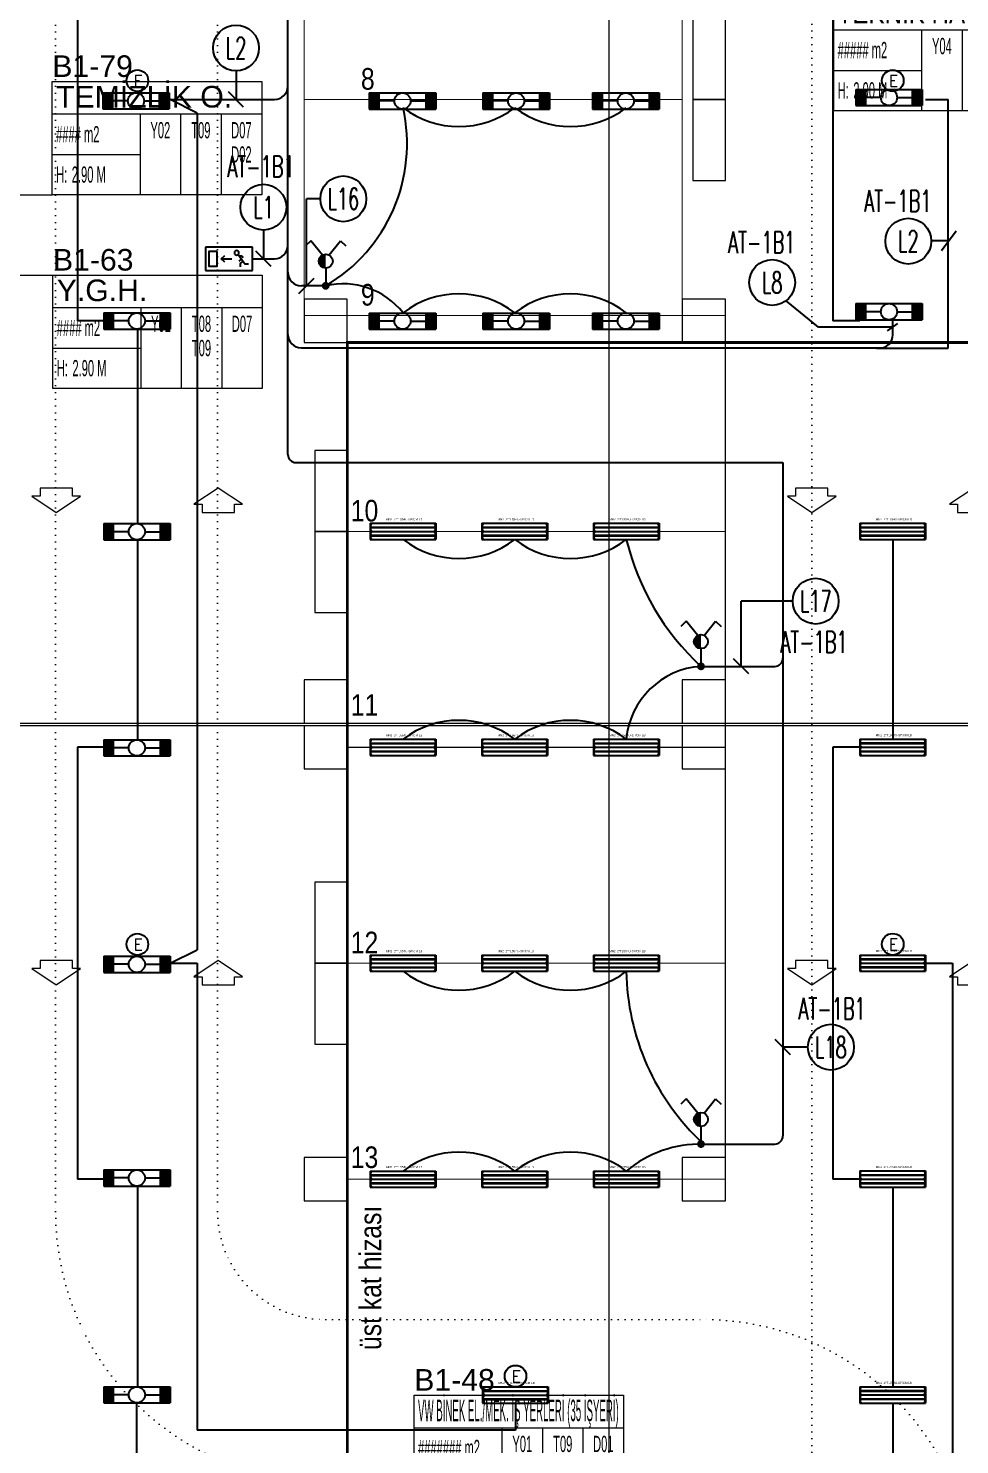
# Model space of a CAD drawing. Header units: metres. Extents: x -13316 to 152404, y -3899 to 30226.
# Drawn here: x 57370 to 59094, y 4668 to 7292 of the extents above; entities that cross this region are included whole.
import ezdxf
from ezdxf.enums import TextEntityAlignment as Align

# ---------------------------------------------------------------- set-up
doc = ezdxf.new("R2010")
doc.units = ezdxf.units.M
doc.header["$LTSCALE"] = 100
doc.header["$MEASUREMENT"] = 0
doc.header["$PDMODE"] = 1
doc.linetypes.add('DOT2', pattern=[0.125, 0, -0.125])
doc.linetypes.add('HIDDEN', pattern=[0.375, 0.25, -0.125])
doc.layers.get('0').update_dxf_attribs({"color": 9, "lineweight": 9})
for name, color, linetype, lineweight in [('01', 9, 'Continuous', 9), ('05', 9, 'Continuous', 9), ('06D', 9, 'Continuous', 9), ('20', 9, 'DOT2', 9), ('21', 9, 'Continuous', 9), ('21_mahal200', 9, 'Continuous', 9), ('25', 9, 'Continuous', 9), ('E-1x36 W SIVAÜSTÜ FLUORESAN ARMATÜR (ETANŞ)', 7, 'Continuous', 30), ('E-1x8 W ACİL ÇIKIŞ ARMATÜRÜ (TİP1)', 7, 'Continuous', 30), ('E-2x36 W SIVAÜSTÜ FLUORESAN ARMATÜR (ETANŞ)', 7, 'Continuous', 30), ('E-2x54 W SIVAÜSTÜ FLUORESAN YÜKSEK TAVAN ARMATÜRÜ', 7, 'Continuous', 30), ('E-ACİL AYDINLATMA KİTİ', 7, 'Continuous', 30), ('E-KABLO', 7, 'Continuous', 30), ('E-KOMÜTATÖR ANAHTAR (ETANŞ)', 7, 'Continuous', 30), ('E-LINYE', 7, 'Continuous', 30)]:
    doc.layers.add(name, color=color, linetype=linetype, lineweight=lineweight)
doc.styles.add('Arial', font='arial.ttf', dxfattribs={"height": 2.5})
doc.styles.add('E-YAZI', font='txttw.shx')
doc.styles.add('MuuM_TEXT-STANDART', font='ARIALN.TTF')
doc.dimstyles.new('MuuM_DIM200', dxfattribs={"dimscale": 20, "dimtxt": 2, "dimasz": 1, "dimexe": 1, "dimexo": 1, "dimgap": 1, "dimtad": 1, "dimdec": 1, "dimrnd": 0.5, "dimdsep": 46, "dimtxsty": 'MuuM_TEXT-STANDART', "dimblk": 'ARCHTICK', "dimcen": 0, "dimdle": 0.15, "dimclrd": 256, "dimclre": 256, "dimclrt": 256, "dimadec": 0, "dimazin": 0, "dimtfac": 5, "dimtdec": 1, "dimtix": 1, "dimtmove": 2, "dimatfit": 3, "dimldrblk": 'DOT', "dimfxl": 3, "dimfxlon": 1, "dimtolj": 1, "dimlwd": -1, "dimlwe": -1, "dimarcsym": 0})

# ---------------------------------------------------------------- blocks, each defined once
blk = doc.blocks.new('2x54 W SIVAÜSTÜ FLUORESAN YÜKSEK TAVAN ARMATÜRÜ')
at = {"layer": 'E-2x54 W SIVAÜSTÜ FLUORESAN YÜKSEK TAVAN ARMATÜRÜ', "color": 4}
for p, q in [((-60.8, 15), (-60.8, -15)), ((-60.8, 15), (60.8, 15)), ((-60, 0), (-15, 0)), ((15, 0), (60, 0)), ((60.8, 15), (60.8, 0)), ((60.8, 0), (60.8, -15)), ((-60.8, -15), (60.8, -15))]:
    blk.add_line(p, q, dxfattribs=at)
at = {"layer": 'E-2x54 W SIVAÜSTÜ FLUORESAN YÜKSEK TAVAN ARMATÜRÜ', "color": 7}
for p, q in [((-60.8, 0), (60.8, 0)), ((-59.3, 8), (59.3, 8)), ((-59.2, 7), (59.4, 7)), ((-59.3, -7), (59.3, -7)), ((-59.2, -8), (59.4, -8))]:
    blk.add_line(p, q, dxfattribs=at)
for centre in [(-59.2, 7.6), (-59.2, 7.3), (59.4, 7.6), (59.4, 7.3), (-59.2, -7.4), (-59.2, -7.7), (59.4, -7.4), (59.4, -7.7)]:
    blk.add_circle(centre, 0.11, dxfattribs=at)
for centre, radius, start, end in [((-48.7, 7.5), 12.1, 141.86, 218.14), ((-59.1, 7.5), 0.515, 106.8674, 266.7612), ((-59.3, 7.5), 0.519, 289.2244, 84.4042), ((48.7, 7.5), 12.1, 321.86, 38.14), ((59.5, 7.5), 0.515, 106.8674, 266.7612), ((59.3, 7.5), 0.519, 289.2244, 84.4042), ((-48.7, -7.5), 12.1, 141.86, 218.14), ((-59.1, -7.5), 0.515, 106.8674, 266.7612), ((-59.3, -7.5), 0.519, 289.2244, 84.4042), ((48.7, -7.5), 12.1, 321.86, 38.14), ((59.5, -7.5), 0.515, 106.8674, 266.7612), ((59.3, -7.5), 0.519, 289.2244, 84.4042)]:
    blk.add_arc(centre, radius, start, end, dxfattribs=at)
at = {"layer": 'E-2x54 W SIVAÜSTÜ FLUORESAN YÜKSEK TAVAN ARMATÜRÜ', "color": 7, "style": 'Arial'}
blk.add_text('MN2  2*TL554U-SP/CM LB', height=3.951, dxfattribs=at).set_placement((-31.6, 20.4))
blk = doc.blocks.new('100_KOMÜTATÖR ANAHTAR (ETANŞ)')
at = {"layer": 'E-KOMÜTATÖR ANAHTAR (ETANŞ)', "color": 4}
for p, q in [((-1.7, 5.22), (-2.33, 4.62)), ((-0.37, 3.56), (-1.7, 5.22)), ((0.37, 3.56), (1.7, 5.22)), ((1.7, 5.22), (2.33, 4.62)), ((0, 2.05), (0, 0))]:
    blk.add_line(p, q, dxfattribs=at)
at = {"layer": 'E-KOMÜTATÖR ANAHTAR (ETANŞ)', "color": 4, "const_width": 0.81}
blk.add_lwpolyline([(0, 3.27, 0.414214), (-0.41, 2.86, 0.414214), (0, 2.46, 0.414214)], format="xyb", dxfattribs=at)
at = {"layer": 'E-KOMÜTATÖR ANAHTAR (ETANŞ)', "color": 4}
blk.add_circle((0, 2.86), 0.81, dxfattribs=at)
blk = doc.blocks.new('100_ACİL AYDINLATMA KİTİ')
at = {"layer": 'E-ACİL AYDINLATMA KİTİ', "color": 3}
blk.add_circle((0, 0), 1.25, dxfattribs=at)
at = {"layer": 'E-ACİL AYDINLATMA KİTİ', "color": 3, "style": 'E-YAZI'}
blk.add_text('E', height=1.34, dxfattribs=at).set_placement((-0.45, -0.69))
blk = doc.blocks.new('100_1x8 W ACİL ÇIKIŞ ARMATÜRÜ (TİP1)')
at = {"layer": 'E-1x8 W ACİL ÇIKIŞ ARMATÜRÜ (TİP1)', "color": 4}
for p, q in [((-3.4, 3.4), (3.4, 3.4)), ((-3.4, 0), (-3.4, 3.4)), ((3.4, 3.4), (3.4, 0)), ((3.4, 0), (-3.4, 0))]:
    blk.add_line(p, q, dxfattribs=at)
at = {"layer": 'E-1x8 W ACİL ÇIKIŞ ARMATÜRÜ (TİP1)', "color": 1}
for p, q in [((-1.31, 2.32), (-2.33, 0.94)), ((-1.88, 2.13), (-2.07, 1.87)), ((-1.45, 2.13), (-1.88, 2.13)), ((1.11, 1.71), (0.62, 2.2)), ((-2.82, 0.94), (-2.33, 0.94)), ((-1.61, 1.01), (-2.04, 1.33)), ((-1.48, 1.38), (-1.82, 1.63)), ((-1.61, 1.01), (-1.61, 0.52)), ((1.11, 1.71), (-0.43, 1.71)), ((0.62, 1.21), (1.11, 1.7))]:
    blk.add_line(p, q, dxfattribs=at)
blk.add_lwpolyline([(1.71, 2.78), (2.92, 2.78), (2.92, 0.62), (1.71, 0.62)], close=True, dxfattribs=at)
blk.add_circle((-1.11, 2.57), 0.32, dxfattribs=at)
blk = doc.blocks.new('100_2x36 W SIVAÜSTÜ FLUORESAN ARMATÜR (ETANŞ)')
at = {"layer": 'E-2x36 W SIVAÜSTÜ FLUORESAN ARMATÜR (ETANŞ)', "color": 4}
for p, q in [((-6.15, 1.5), (6.15, 1.5)), ((-6.15, 1.5), (-6.15, -1.5)), ((-1.5, 0), (-6.15, 0)), ((1.5, 0), (6.15, 0)), ((6.15, 1.5), (6.15, -1.5)), ((-6.15, -1.5), (6.15, -1.5))]:
    blk.add_line(p, q, dxfattribs=at)
blk.add_circle((0, 0), 1.5, dxfattribs=at)
for points in [[(-4.15, 1.5), (-4.15, -1.5), (-6.15, 1.5), (-6.15, -1.5)], [(4.15, 1.5), (4.15, -1.5), (6.15, 1.5), (6.15, -1.5)]]:
    blk.add_solid(points, dxfattribs=at)
blk = doc.blocks.new('p-kolon_80x80')
blk.add_lwpolyline([(-40, -40), (40, -40), (40, 40), (-40, 40)], close=True)
blk = doc.blocks.new('1.bod.mimari.elk')
at = {"layer": '01'}
for p in [(1600, -2200), (2300, -2200), (1600, -2905), (2300, -2905), (1600, -2990), (2300, -2990), (1600, -3790), (2300, -3790)]:
    blk.add_blockref('p-kolon_80x80', p, dxfattribs=at)
blk = doc.blocks.new('p-işyeri')
at = {"color": 0, "const_width": 2}
blk.add_lwpolyline([(200, 0), (200, 700), (-200, 700), (-200, 0)], close=True, dxfattribs=at)
blk = doc.blocks.new('p-dilatasyon yeri')
at = {"layer": '06D'}
for points in [[(0, 5685), (5355, 5685)], [(5355, 5680), (0, 5680)]]:
    blk.add_lwpolyline(points, dxfattribs=at)
blk = doc.blocks.new('_ArchTick')
at = {"color": 0, "linetype": 'ByBlock', "const_width": 0.15}
blk.add_lwpolyline([(-0.5, -0.5), (0.5, 0.5)], dxfattribs=at)
blk = doc.blocks.new('*D707')
at = {"layer": '25', "transparency": 16777216}
for p, q in [((92079.7, 5767), (92003.8, 5767)), ((92023.8, -1056), (92023.8, 5770)), ((92079.7, -1053), (92003.8, -1053))]:
    blk.add_line(p, q, dxfattribs=at)
at = {"layer": '25', "transparency": 16777216, "xscale": 20, "yscale": 20, "zscale": 20}
for p, rotation in [((92023.8, 5767), 90), ((92023.8, -1053), 270)]:
    blk.add_blockref('_ArchTick', p, dxfattribs=dict(at, rotation=rotation))
at = {"layer": '25', "transparency": 16777216, "insert": (91978.3, 2247.9), "char_height": 50, "attachment_point": 5, "rotation": 90, "style": 'MuuM_TEXT-STANDART'}
blk.add_mtext('\\A1;6820', dxfattribs=at)
blk = doc.blocks.new('_Dot')
at = {"color": 0, "linetype": 'ByBlock', "lineweight": -2}
blk.add_line((-0.5, 0), (-1, 0), dxfattribs=at)
at = {"color": 0, "linetype": 'ByBlock', "const_width": 0.5}
blk.add_lwpolyline([(-0.25, 0, 1), (0.25, 0, 1)], format="xyb", close=True, dxfattribs=at)
blk = doc.blocks.new('0_arrow1')
at = {"linetype": 'ByBlock', "lineweight": -2}
blk.add_lwpolyline([(15, -22.5), (-15, -22.5), (-15, -15), (-22.5, -15), (0, 0), (22.5, -15), (15, -15)], close=True, dxfattribs=at)
blk.add_point((0, 0))
blk = doc.blocks.new('p-birim')
blk.add_lwpolyline([(0, 0), (1, 0), (1, 1), (0, 1)], close=True)
blk = doc.blocks.new('0_roomno2')
blk.add_lwpolyline([(19.38, -10.5), (0, -10.5), (0, 0), (19.38, 0)], close=True)
for points in [[(0, -3), (19.38, -3)], [(8.12, -3), (8.12, -10.5)], [(11.88, -3), (11.88, -10.5)], [(15.62, -3), (15.62, -10.5)], [(0, -6.75), (8.12, -6.75)]]:
    blk.add_lwpolyline(points)
at = {"style": 'MuuM_TEXT-STANDART', "width": 0.6}
blk.add_text('H:', height=1.5, dxfattribs=at).set_placement((0.35, -8.61), align=Align.MIDDLE_LEFT)
at = {"style": 'Arial'}
blk.add_attdef('ODANO', (0, 1.17), '', height=2, dxfattribs=at)
blk.add_attdef('MEKANADI', text='', height=2, dxfattribs=at).set_placement((0.35, -3), align=Align.BOTTOM_LEFT)
at = {"style": 'MuuM_TEXT-STANDART', "width": 0.6}
for tag, p in [('YER01', (10, -4.5)), ('TAVAN01', (13.75, -4.5)), ('DUVAR01', (17.5, -4.5)), ('YER02', (10, -6.75)), ('TAVAN02', (13.75, -6.75)), ('DUVAR02', (17.5, -6.75)), ('YER03', (10, -9)), ('TAVAN03', (13.75, -9)), ('DUVAR03', (17.5, -9))]:
    blk.add_attdef(tag, text='', height=1.5, dxfattribs=at).set_placement(p, align=Align.MIDDLE_CENTER)
for tag, p in [('M2', (0.35, -4.88)), ('TEMIZTAVANYUKSEKLIGI', (1.8, -8.61))]:
    blk.add_attdef(tag, text='', height=1.5, dxfattribs=at).set_placement(p, align=Align.MIDDLE_LEFT)
blk = doc.blocks.new('1.bod.mimari1.elk')
at = {"layer": '06D', "linetype": 'DOT2'}
for points in [[(1100, -1400), (1100, -3850, 0.4142136), (1600, -4350), (2300, -4350)], [(1400, -1400), (1400, -3850, 0.4142136), (1600, -4050)], [(2500, -1650), (2500, -7740, 0.4142136), (3100, -8340), (12425, -8340)]]:
    blk.add_lwpolyline(points, format="xyb", dxfattribs=at)
blk.add_lwpolyline([(1600, -4050), (2300, -4050)], dxfattribs=at)
blk.add_arc((2300, -4550), 500, 0, 90, dxfattribs=at)
at = {"layer": '20', "ltscale": 2, "const_width": 5}
blk.add_lwpolyline([(860, -7830), (1640, -7830), (1640, -4630), (1640, -4630), (1640, -3830), (1640, -3830), (1640, -2240), (3740, -2240), (3740, -1723.58)], dxfattribs=at)
blk.add_blockref('p-dilatasyon yeri', (0, -8630))
at = {"layer": '05', "xscale": 60.00000000000003, "yscale": 150}
for p in [(2280, -1790), (2280, -1940), (1580, -2590), (1580, -2740), (1580, -3390), (1580, -3540)]:
    blk.add_blockref('p-birim', p, dxfattribs=at)
at = {"layer": '06D', "color": 89, "linetype": 'HIDDEN', "true_color": 0x2e4d23, "rotation": 90}
for p in [(2260, -1590), (2260, -1990), (2340, -2390), (2340, -2790), (2340, -3190), (2340, -3590)]:
    blk.add_blockref('p-işyeri', p, dxfattribs=at)
at = {"layer": '06D', "xscale": -2, "yscale": 2, "zscale": 2, "rotation": 180}
for p in [(1101.16, -2554.68), (2500, -2554.68), (1101.16, -3430), (2500, -3430)]:
    blk.add_blockref('0_arrow1', p, dxfattribs=at)
at = {"layer": '06D', "xscale": -2, "yscale": 2, "zscale": 2}
for p in [(1401.16, -2509.68), (2800, -2509.68), (1401.16, -3385), (2800, -3385)]:
    blk.add_blockref('0_arrow1', p, dxfattribs=at)
at = {"layer": '21_mahal200'}
ref = blk.add_blockref('0_roomno2', (2540.94, -1600.8), dxfattribs=dict(at, xscale=20, yscale=20, zscale=20))
ref.add_attrib('ODANO', 'B1-02', (2540.94, -1592.16), dxfattribs={"layer": '0', "height": 40, "style": 'Arial'})
ref.add_attrib('MEKANADI', 'TEKNİK HACİM', dxfattribs={"layer": '0', "height": 40, "style": 'Arial', "width": 0.8}).set_placement((2547.94, -1660.8), align=Align.BOTTOM_LEFT)
ref.add_attrib('M2', '##### m2', dxfattribs={"layer": '0', "height": 30, "style": 'MuuM_TEXT-STANDART', "width": 0.6}).set_placement((2547.94, -1698.3), align=Align.MIDDLE_LEFT)
ref.add_attrib('TEMIZTAVANYUKSEKLIGI', '2.90 M', dxfattribs={"layer": '0', "height": 30, "style": 'MuuM_TEXT-STANDART', "width": 0.6}).set_placement((2576.94, -1772.96), align=Align.MIDDLE_LEFT)
ref.add_attrib('YER01', 'Y04', dxfattribs={"layer": '0', "height": 30, "style": 'MuuM_TEXT-STANDART', "width": 0.6}).set_placement((2740.94, -1690.8), align=Align.MIDDLE_CENTER)
ref.add_attrib('TAVAN01', 'T09', dxfattribs={"layer": '0', "height": 30, "style": 'MuuM_TEXT-STANDART', "width": 0.6}).set_placement((2815.94, -1690.8), align=Align.MIDDLE_CENTER)
ref.add_attrib('DUVAR01', 'D01', dxfattribs={"layer": '0', "height": 30, "style": 'MuuM_TEXT-STANDART', "width": 0.6}).set_placement((2890.94, -1690.8), align=Align.MIDDLE_CENTER)
ref.add_attrib('DUVAR02', 'D07', dxfattribs={"layer": '0', "height": 30, "style": 'MuuM_TEXT-STANDART', "width": 0.6}).set_placement((2890.94, -1735.8), align=Align.MIDDLE_CENTER)
ref = blk.add_blockref('0_roomno2', (1093.91, -1756.67), dxfattribs=dict(at, xscale=20, yscale=20, zscale=20))
ref.add_attrib('ODANO', 'B1-79', (1093.91, -1748.02), dxfattribs={"layer": '0', "height": 40, "style": 'Arial'})
ref.add_attrib('MEKANADI', 'TEMİZLİK O.', dxfattribs={"layer": '0', "height": 40, "style": 'Arial'}).set_placement((1100.91, -1816.67), align=Align.BOTTOM_LEFT)
ref.add_attrib('M2', '#### m2', dxfattribs={"layer": '0', "height": 30, "style": 'MuuM_TEXT-STANDART', "width": 0.6}).set_placement((1100.91, -1854.17), align=Align.MIDDLE_LEFT)
ref.add_attrib('TEMIZTAVANYUKSEKLIGI', '2.90 M', dxfattribs={"layer": '0', "height": 30, "style": 'MuuM_TEXT-STANDART', "width": 0.6}).set_placement((1129.91, -1928.83), align=Align.MIDDLE_LEFT)
ref.add_attrib('YER01', 'Y02', dxfattribs={"layer": '0', "height": 30, "style": 'MuuM_TEXT-STANDART', "width": 0.6}).set_placement((1293.91, -1846.67), align=Align.MIDDLE_CENTER)
ref.add_attrib('TAVAN01', 'T09', dxfattribs={"layer": '0', "height": 30, "style": 'MuuM_TEXT-STANDART', "width": 0.6}).set_placement((1368.91, -1846.67), align=Align.MIDDLE_CENTER)
ref.add_attrib('DUVAR01', 'D07', dxfattribs={"layer": '0', "height": 30, "style": 'MuuM_TEXT-STANDART', "width": 0.6}).set_placement((1443.91, -1846.67), align=Align.MIDDLE_CENTER)
ref.add_attrib('DUVAR02', 'D02', dxfattribs={"layer": '0', "height": 30, "style": 'MuuM_TEXT-STANDART', "width": 0.6}).set_placement((1443.91, -1891.67), align=Align.MIDDLE_CENTER)
ref = blk.add_blockref('0_roomno2', (1095.11, -2115.36), dxfattribs=dict(at, xscale=20, yscale=20, zscale=20))
ref.add_attrib('ODANO', 'B1-63', (1095.11, -2106.71), dxfattribs={"layer": '0', "height": 40, "style": 'Arial'})
ref.add_attrib('MEKANADI', 'Y.G.H.', dxfattribs={"layer": '0', "height": 40, "style": 'Arial'}).set_placement((1102.11, -2175.36), align=Align.BOTTOM_LEFT)
ref.add_attrib('M2', '#### m2', dxfattribs={"layer": '0', "height": 30, "style": 'MuuM_TEXT-STANDART', "width": 0.6}).set_placement((1102.11, -2212.86), align=Align.MIDDLE_LEFT)
ref.add_attrib('TEMIZTAVANYUKSEKLIGI', '2.90 M', dxfattribs={"layer": '0', "height": 30, "style": 'MuuM_TEXT-STANDART', "width": 0.6}).set_placement((1131.11, -2287.52), align=Align.MIDDLE_LEFT)
ref.add_attrib('YER01', 'Y02', dxfattribs={"layer": '0', "height": 30, "style": 'MuuM_TEXT-STANDART', "width": 0.6}).set_placement((1295.11, -2205.36), align=Align.MIDDLE_CENTER)
ref.add_attrib('TAVAN01', 'T08', dxfattribs={"layer": '0', "height": 30, "style": 'MuuM_TEXT-STANDART', "width": 0.6}).set_placement((1370.11, -2205.36), align=Align.MIDDLE_CENTER)
ref.add_attrib('DUVAR01', 'D07', dxfattribs={"layer": '0', "height": 30, "style": 'MuuM_TEXT-STANDART', "width": 0.6}).set_placement((1445.11, -2205.36), align=Align.MIDDLE_CENTER)
ref.add_attrib('TAVAN02', 'T09', dxfattribs={"layer": '0', "height": 30, "style": 'MuuM_TEXT-STANDART', "width": 0.6}).set_placement((1370.11, -2250.36), align=Align.MIDDLE_CENTER)
ref = blk.add_blockref('0_roomno2', (1764.01, -4190.51), dxfattribs=dict(at, xscale=20, yscale=20, zscale=20))
ref.add_attrib('ODANO', 'B1-48', (1764.01, -4181.87), dxfattribs={"layer": '0', "height": 40, "style": 'Arial'})
ref.add_attrib('MEKANADI', 'VW BİNEK EL./MEK. İŞ YERLERİ (35 İŞYERİ)', dxfattribs={"layer": '0', "height": 40, "style": 'Arial', "width": 0.32}).set_placement((1771.01, -4250.51), align=Align.BOTTOM_LEFT)
ref.add_attrib('M2', '####### m2', dxfattribs={"layer": '0', "height": 30, "style": 'MuuM_TEXT-STANDART', "width": 0.6}).set_placement((1771.01, -4288.01), align=Align.MIDDLE_LEFT)
ref.add_attrib('TEMIZTAVANYUKSEKLIGI', '6.55 M', dxfattribs={"layer": '0', "height": 30, "style": 'MuuM_TEXT-STANDART', "width": 0.6}).set_placement((1800.01, -4362.67), align=Align.MIDDLE_LEFT)
ref.add_attrib('YER01', 'Y01', dxfattribs={"layer": '0', "height": 30, "style": 'MuuM_TEXT-STANDART', "width": 0.6}).set_placement((1964.01, -4280.51), align=Align.MIDDLE_CENTER)
ref.add_attrib('TAVAN01', 'T09', dxfattribs={"layer": '0', "height": 30, "style": 'MuuM_TEXT-STANDART', "width": 0.6}).set_placement((2039.01, -4280.51), align=Align.MIDDLE_CENTER)
ref.add_attrib('DUVAR01', 'D01', dxfattribs={"layer": '0', "height": 30, "style": 'MuuM_TEXT-STANDART', "width": 0.6}).set_placement((2114.01, -4280.51), align=Align.MIDDLE_CENTER)
ref.add_attrib('YER02', 'Y02', dxfattribs={"layer": '0', "height": 30, "style": 'MuuM_TEXT-STANDART', "width": 0.6}).set_placement((1964.01, -4325.51), align=Align.MIDDLE_CENTER)
ref.add_attrib('DUVAR02', 'D07', dxfattribs={"layer": '0', "height": 30, "style": 'MuuM_TEXT-STANDART', "width": 0.6}).set_placement((2114.01, -4325.51), align=Align.MIDDLE_CENTER)
ref.add_attrib('YER03', 'Y16 ', dxfattribs={"layer": '0', "height": 30, "style": 'MuuM_TEXT-STANDART', "width": 0.6}).set_placement((1964.01, -4370.51), align=Align.MIDDLE_CENTER)
ref.add_attrib('DUVAR03', 'D18', dxfattribs={"layer": '0', "height": 30, "style": 'MuuM_TEXT-STANDART', "width": 0.6}).set_placement((2114.01, -4370.51), align=Align.MIDDLE_CENTER)
at = {"layer": '21', "style": 'MuuM_TEXT-STANDART'}
for s, p in [('8', (1690.73, -1783.59)), ('9', (1690.73, -2183.59)), ('10', (1697.39, -2583.59)), ('11', (1697.39, -2943.59)), ('12', (1697.39, -3383.59)), ('13', (1697.39, -3781.4))]:
    blk.add_text(s, height=40, dxfattribs=at).set_placement(p, align=Align.BOTTOM_RIGHT)
blk.add_text('üst kat hizası', height=40, rotation=90, dxfattribs=at).set_placement((1702.85, -4106.66))
at = {"layer": '25'}
dim = blk.add_linear_dim(base=(2124.7, -995), p1=(2200.58, -7815), p2=(2200.58, -995), angle=90, dimstyle='MuuM_DIM200', override={"dimtxt": 2.5}, dxfattribs=at)
dim.commit()
dim.dimension.update_dxf_attribs({"geometry": '*D707', "text_midpoint": (2079.17, -4514.08), "dimtype": 128, "insert": (-89899.09, -6762)})
at = {"layer": '21_mahal200'}
for points in [[(755.12, -1966.67), (1093.91, -1966.67)], [(759.1, -2115.36), (1095.11, -2115.36)]]:
    blk.add_leader(points, dimstyle='MuuM_DIM200', override={"dimasz": 1, "dimfxl": 10}, dxfattribs=at)

msp = doc.modelspace()

# ---------------------------------------------------------------- linework, layer by layer
at = {"layer": 'E-1x36 W SIVAÜSTÜ FLUORESAN ARMATÜR (ETANŞ)', "color": 6}
for p, q in [((59072.29, 6699.33), (59072.29, 7160)), ((58970, 6724.27), (58970, 6752)), ((57875, 6700.01), (58948.19, 6700.01)), ((58939.66, 6699.33), (59072.29, 6699.33))]:
    msp.add_line(p, q, dxfattribs=at)
at = {"layer": 'E-1x36 W SIVAÜSTÜ FLUORESAN ARMATÜR (ETANŞ)', "color": 7}
for p, q in [((59087.08, 6916.33), (59060, 6880)), ((59041.19, 6899.14), (59072.33, 6899.14)), ((58832.77, 6738.13), (58772.57, 6787.35)), ((58960.32, 6731.3), (58979.62, 6744.89)), ((58970, 6738.13), (58832.77, 6738.13))]:
    msp.add_line(p, q, dxfattribs=at)
at = {"layer": 'E-KABLO', "color": 5}
for p, q in [((57850, 7185), (57850, 7640)), ((57850, 6890), (57850, 7185)), ((57850, 6502.5), (57850, 6890)), ((57865, 6487.5), (58766.65, 6487.5)), ((58766.65, 6487.5), (58766.65, 6125)), ((58766.65, 6125), (58766.65, 5240.04)), ((58614.86, 6110), (58751.65, 6110)), ((58614.53, 5225.04), (58751.65, 5225.04))]:
    msp.add_line(p, q, dxfattribs=at)
at = {"layer": 'E-KABLO', "color": 6}
for p, q in [((57460.65, 7550), (57460.65, 6750)), ((58859.2, 7552.68), (58859.2, 6750)), ((57632.25, 7160), (57682.25, 7160)), ((57632.25, 7160), (57825, 7160)), ((57682.25, 7135), (57632.25, 7160)), ((59030.8, 7160), (59072.29, 7160)), ((57682.25, 7135), (57682.25, 5585)), ((57920, 6815), (57875, 6815)), ((57510.65, 6750), (57460.65, 6750)), ((58909.2, 6750), (58859.2, 6750)), ((57571.45, 6735), (57571.45, 6375)), ((57571.45, 6345), (57571.45, 5975)), ((58970, 6345), (58970, 5975)), ((57510.65, 5960), (57460.65, 5960)), ((57460.65, 5960), (57460.65, 5160)), ((58909.2, 5960), (58859.2, 5960)), ((58859.2, 5960), (58859.2, 5160)), ((57632.25, 5560), (57682.25, 5585)), ((57632.25, 5560), (57682.25, 5560)), ((57682.25, 5560), (57682.25, 4695)), ((59030.8, 5560.15), (59080.8, 5560.15)), ((59080.8, 5560.15), (59080.8, 4360)), ((57510.65, 5160), (57460.65, 5160)), ((57571.45, 5145), (57571.45, 4775)), ((58909.2, 5160), (58859.2, 5160)), ((58970, 5145), (58970, 4775)), ((57570, 4745), (57570, 4475)), ((58271.45, 4745), (58271.45, 4695)), ((58970, 4745.15), (58970, 4400)), ((58271.45, 4695), (57682.25, 4695))]:
    msp.add_line(p, q, dxfattribs=at)
at = {"layer": 'E-KABLO', "color": 4}
msp.add_line((57784.46, 6865), (57825, 6865), dxfattribs=at)
at = {"layer": 'E-KABLO', "color": 4, "linetype": 'Continuous', "const_width": 7.2}
for points in [[(57923.6, 6815, 1), (57916.4, 6815, 1)], [(58618.46, 6110, 1), (58611.26, 6110, 1)], [(58618.46, 5225, 1), (58611.26, 5225, 1)]]:
    msp.add_lwpolyline(points, format="xyb", close=True, dxfattribs=at)
at = {"layer": 'E-KABLO', "color": 6}
for centre, radius, start, end in [((57825, 7185), 25, 270, 0), ((57765.5, 7078.23), 305.22, 300.4099, 12.6353), ((58166.67, 7280.04), 170.04, 232.57652, 307.42348), ((58373.33, 7280.04), 170.04, 232.57652, 307.42348), ((57875, 6840), 25, 180, 270), ((57952.18, 6676.8), 141.9, 38.43236, 103.10629), ((58166.67, 6629.96), 170.04, 52.57652, 127.42348), ((58373.33, 6629.96), 170.04, 52.57652, 127.42348), ((57875, 6725.01), 25, 180, 270), ((58946.77, 6723.22), 23.26, 266.48749, 2.57596), ((58166.67, 6480.04), 170.04, 232.57652, 307.42348), ((58373.33, 6480.04), 170.04, 232.57652, 307.42348), ((58935.17, 6456.49), 471.87, 193.66678, 227.24767), ((58624.51, 5961.89), 148.42, 93.72835, 174.9339), ((58166.67, 5839.96), 170.04, 52.57652, 127.42348), ((58373.33, 5839.96), 170.04, 52.57652, 127.42348), ((58166.67, 5680.04), 170.04, 232.57652, 307.42348), ((58373.33, 5680.04), 170.04, 232.57652, 307.42348), ((58921.89, 5551.91), 445.28, 180.88908, 227.0049), ((58614.53, 5010.09), 214.94, 88.95308, 129.89587), ((58166.67, 5039.96), 170.04, 52.57652, 127.42348), ((58373.33, 5039.96), 170.04, 52.57652, 127.42348)]:
    msp.add_arc(centre, radius, start, end, dxfattribs=at)
at = {"layer": 'E-KABLO', "color": 4}
msp.add_arc((57825, 6890), 25, 270, 0, dxfattribs=at)
at = {"layer": 'E-KABLO', "color": 5}
for centre, start, end in [((57865, 6502.5), 180, 270), ((58751.65, 6125), 270, 0), ((58751.65, 5240.04), 270, 0)]:
    msp.add_arc(centre, 15, start, end, dxfattribs=at)
at = {"layer": 'E-LINYE', "color": 7, "linetype": 'Continuous'}
for p, q in [((57754, 7213.2), (57754, 7160)), ((57768.14, 7145.86), (57739.86, 7174.14)), ((57910.24, 6976.16), (57884.26, 6976.16)), ((57884.26, 6815), (57884.26, 6976.16)), ((57804.73, 6918.2), (57804.73, 6865)), ((57818.87, 6850.86), (57790.59, 6879.14)), ((57870.12, 6800.86), (57898.4, 6829.14)), ((58784.72, 6230.73), (58689.46, 6230.73)), ((58689.46, 6110), (58689.46, 6230.73)), ((58703.6, 6095.86), (58675.32, 6124.14)), ((58780.79, 5390.37), (58752.5, 5418.65)), ((58813, 5404.51), (58766.65, 5404.51))]:
    msp.add_line(p, q, dxfattribs=at)
for centre in [(57754, 7255.64), (57952.68, 6976.16), (57804.73, 6960.64), (58998.73, 6897.78), (58746.64, 6821.17), (58827.16, 6230.73), (58855.44, 5404.51)]:
    msp.add_circle(centre, 42.44, dxfattribs=at)

# ---------------------------------------------------------------- block references
at = {"layer": '06D'}
for name in ['1.bod.mimari.elk', '1.bod.mimari1.elk']:
    msp.add_blockref(name, (56320, 8950), dxfattribs=at)
at = {"layer": 'E-1x8 W ACİL ÇIKIŞ ARMATÜRÜ (TİP1)', "xscale": -12.8, "yscale": 12.8, "zscale": 12.8}
msp.add_blockref('100_1x8 W ACİL ÇIKIŞ ARMATÜRÜ (TİP1)', (57740.94, 6843.24), dxfattribs=at)
msp.add_blockref('100_1x8 W ACİL ÇIKIŞ ARMATÜRÜ (TİP1)', (57740.94, 6843.24), dxfattribs=at)
at = {"layer": 'E-2x36 W SIVAÜSTÜ FLUORESAN ARMATÜR (ETANŞ)', "xscale": 10, "yscale": 10, "zscale": 10}
for p in [(57568.85, 7157.62), (58062.33, 7157.53), (58272.71, 7157.53), (58475.66, 7157.53), (58963.05, 7163.86), (58963.05, 6767), (57570.5, 6749.94), (58062.33, 6749.62), (58272.71, 6749.62), (58475.66, 6749.62), (57570.5, 6359.49), (57570.5, 5959.01), (57570.5, 5558.08), (57570.5, 5162.17), (57570.5, 4760.36)]:
    msp.add_blockref('100_2x36 W SIVAÜSTÜ FLUORESAN ARMATÜR (ETANŞ)', p, dxfattribs=at)
at = {"layer": 'E-2x54 W SIVAÜSTÜ FLUORESAN YÜKSEK TAVAN ARMATÜRÜ', "color": 6}
for p in [(58063.33, 6360), (58270, 6360), (58476.67, 6360), (58970, 6360), (58063.33, 5960), (58270, 5960), (58476.67, 5960), (58970, 5960.15), (58063.33, 5560), (58270, 5560), (58476.67, 5560), (58970, 5560.15), (58063.33, 5160), (58270, 5160), (58476.67, 5160), (58970, 5160.15), (58271.45, 4760), (58970, 4760.15)]:
    msp.add_blockref('2x54 W SIVAÜSTÜ FLUORESAN YÜKSEK TAVAN ARMATÜRÜ', p, dxfattribs=at)
at = {"layer": 'E-ACİL AYDINLATMA KİTİ', "xscale": 16, "yscale": 16, "zscale": 16}
for p in [(57571.45, 7195.02), (57571.45, 7195.02), (58970, 7195.16), (58970, 7195.16), (57571.45, 5595.02), (57571.45, 5595.02), (58970, 5595.16), (58271.45, 4795.02)]:
    msp.add_blockref('100_ACİL AYDINLATMA KİTİ', p, dxfattribs=at)
at = {"layer": 'E-KOMÜTATÖR ANAHTAR (ETANŞ)', "xscale": 16, "yscale": 16, "zscale": 16}
for p in [(57920, 6815), (58614.86, 6110), (58614.86, 5225)]:
    msp.add_blockref('100_KOMÜTATÖR ANAHTAR (ETANŞ)', p, dxfattribs=at)

# ---------------------------------------------------------------- texts
at = {"layer": 'E-LINYE', "color": 3, "linetype": 'Continuous', "style": 'E-YAZI', "width": 0.6}
for s, p in [('L2', (57754, 7255.64)), ('AT-1B1', (57800, 7036.12)), ('L1', (57804.73, 6960.64)), ('L16', (57952.68, 6976.16)), ('AT-1B1', (58979.29, 6972.01)), ('AT-1B1', (58727.2, 6895.4)), ('L2', (58998.73, 6897.78)), ('L8', (58746.64, 6821.17)), ('L17', (58827.16, 6230.73)), ('AT-1B1', (58823.84, 6155.25)), ('AT-1B1', (58857.53, 5475.86)), ('L18', (58855.44, 5404.51))]:
    msp.add_text(s, height=40, dxfattribs=at).set_placement(p, align=Align.MIDDLE_CENTER)

doc.saveas('drawing.dxf')
